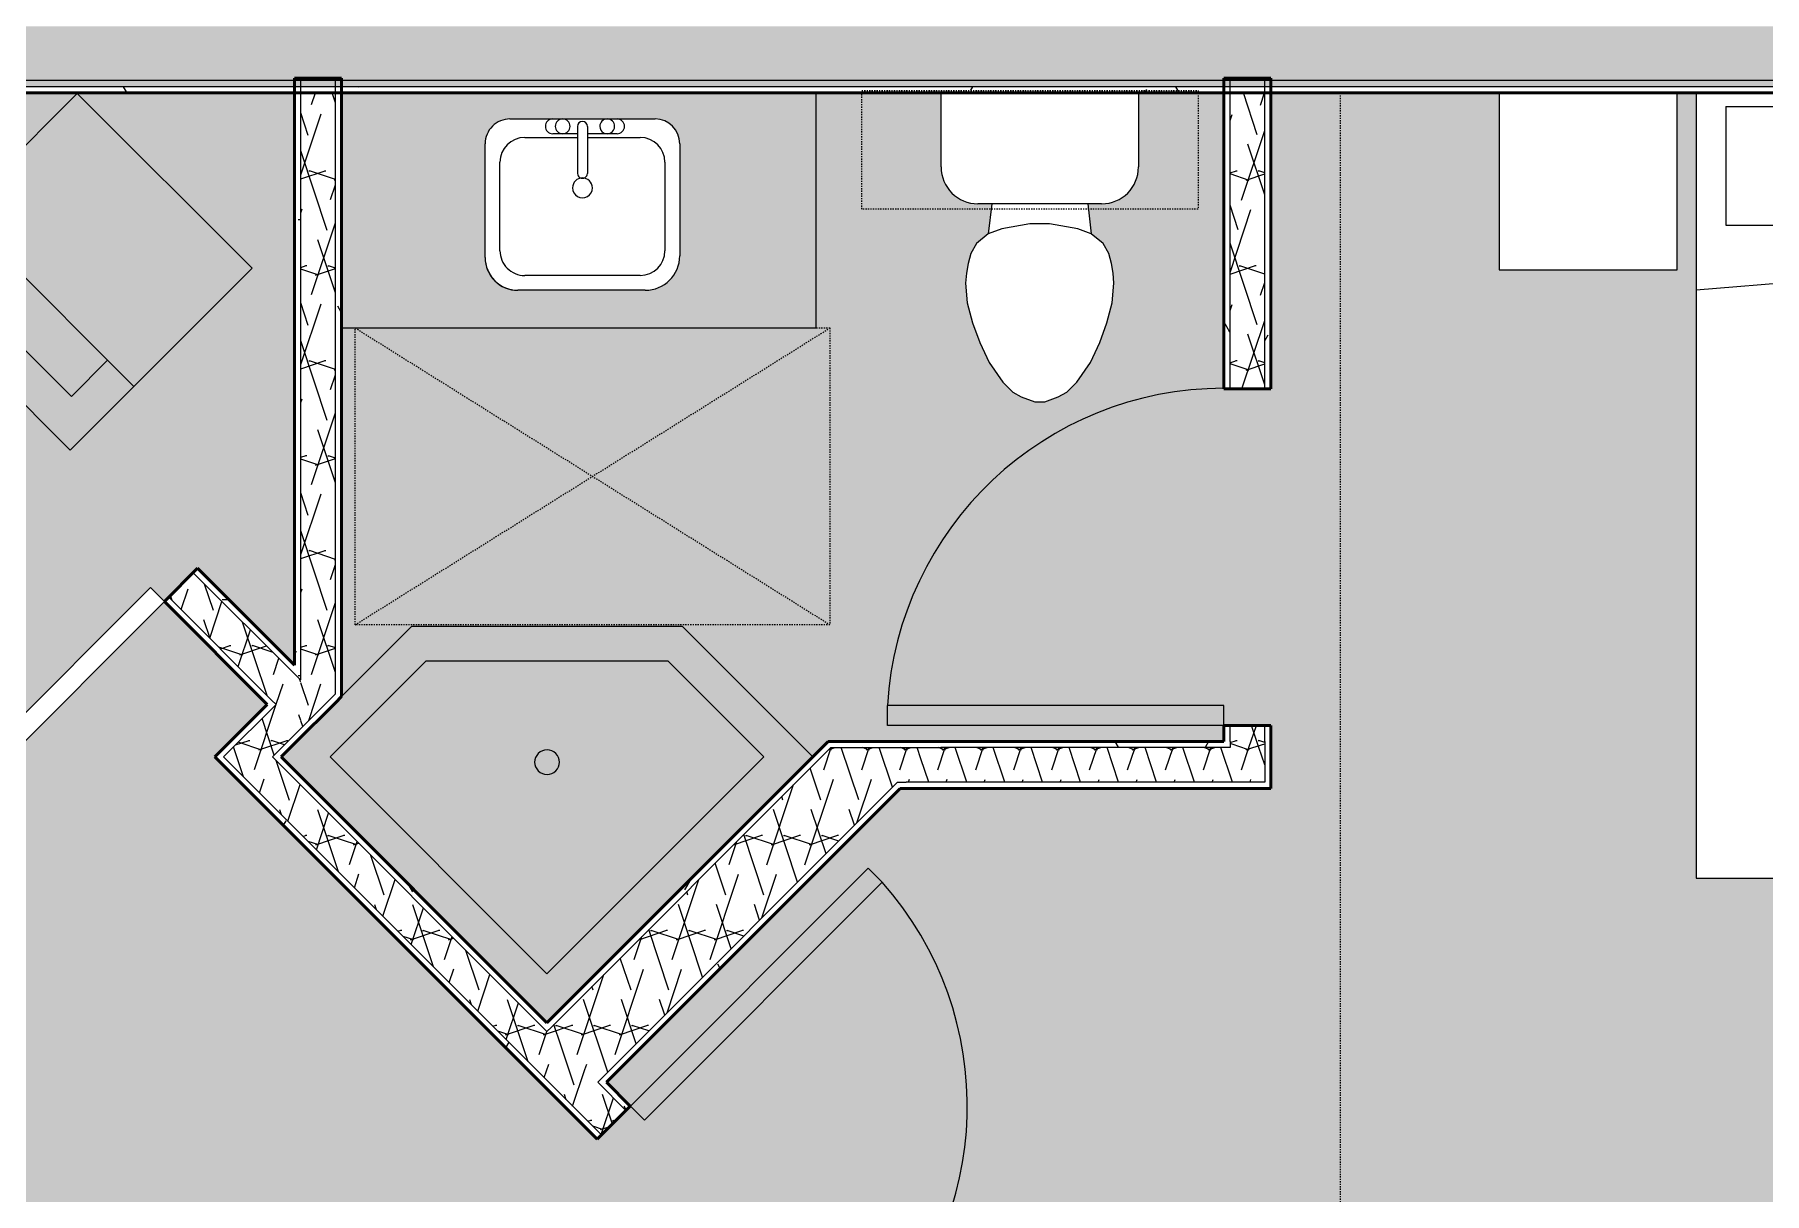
# Model space of a CAD drawing. Header units: inches. Extents: x -4266 to -1814, y 9706 to 12441.
# Drawn here: x -2415.1 to -2240.2, y 10300.3 to 10417.4 of the extents above; entities that cross this region are included whole.
import ezdxf

# ---------------------------------------------------------------- set-up
doc = ezdxf.new("R2010")
doc.units = ezdxf.units.IN
doc.header["$MEASUREMENT"] = 0
doc.linetypes.add('Dash', pattern=[0.25, 0.125, -0.125])
for name, color, linetype, lineweight in [('0-1', 7, 'Continuous', 5), ('0-2', 10, 'Continuous', 13), ('A-AREA-PATT-2', 141, 'Continuous', 9), ('A-DOOR-1', 7, 'Continuous', 9), ('A-DOOR-2', 50, 'Continuous', 20), ('A-GENM-HDLN-1', 7, 'Dash', 9), ('A-WALL', 113, 'Continuous', 13), ('A-WALL-3', 250, 'Continuous', 50), ('A-WALL-4', 10, 'Continuous', 13), ('A-WALL-PATT-1', 7, 'Continuous', 9), ('A-WALL-PATT-2', 53, 'Continuous', 9), ('A-WALL-PATT-6', 111, 'Continuous', 9), ('I-FURN-1', 7, 'Continuous', 9), ('I-FURN-HDLN-1', 7, 'Dash', 9), ('I-WALL-2', 2, 'Continuous', 5), ('I-WALL-3', 2, 'Continuous', 50), ('P-SANR-FIXT-2', 7, 'Continuous', 9), ('P-SANR-FIXT-3', 55, 'Continuous', 9), ('Q-CASE-1', 53, 'Continuous', 9), ('Q-CASE-2', 7, 'Continuous', 9), ('Q-CASE-HDLN-1', 7, 'Dash', 9)]:
    doc.layers.add(name, color=color, linetype=linetype, lineweight=lineweight)
pattern_1 = [(0, (0, 0), (30.72, 7.68), [1.267, -21.773, 1.267, -21.773, -122.88]), (0, (0, 0), (30.72, 7.68), [-46.08, 1.267, -44.813, 1.267, -21.773, -53.76]), (0, (0, 0), (30.72, 7.68), [-115.2, 1.267, -14.093, 1.267, -37.133]), (120, (11.52, 3.84), (-22.011075, 22.7643004), [1.267, -21.773, 1.267, -21.773, -122.88]), (120, (11.52, 3.84), (-22.011075, 22.7643004), [-46.08, 1.267, -44.813, 1.267, -21.773, -53.76]), (120, (11.52, 3.84), (-22.011075, 22.7643004), [-115.2, 1.267, -14.093, 1.267, -37.133]), (240, (15.36, 19.2), (-8.708925, -30.4443004), [1.267, -21.773, 1.267, -21.773, -122.88]), (240, (15.36, 19.2), (-8.708925, -30.4443004), [-46.08, 1.267, -44.813, 1.267, -21.773, -53.76]), (240, (15.36, 19.2), (-8.708925, -30.4443004), [-115.2, 1.267, -14.093, 1.267, -37.133])]
pattern_2 = [(161.57, (0.48, 0.48), (-3.83995378, -1.544e-05), [0, -27.322, 3.034, 0]), (18.43, (-0.48, 0.48), (-3.83995378, 1.544e-05), [0, -27.322, 3.034, 0]), (108.43, (0.48, 0.48), (1.919622, -9.60052459), [9.106, -21.25]), (71.57, (-0.48, 0.48), (1.919622, 9.60052459), [9.106, -21.25])]

# ---------------------------------------------------------------- blocks, each defined once
blk = doc.blocks.new('Stacked Washer and Dryer - 26_x25_ - Private-1372850-FLOOR PLAN - 1ST FLOOR')
at = {"layer": 'P-SANR-FIXT-3'}
blk.add_hatch(color=256, dxfattribs=at).paths.add_polyline_path([(26, -12.5), (26, 12.5), (0, 12.5), (0, -12.5), (7.98, -12.5)], flags=0)
at = {"layer": 'P-SANR-FIXT-2'}
for p, q in [((0, 12.5), (26, 12.5)), ((0, 12.5), (0, -12.5)), ((16.91, -12.5), (16.91, 12.5)), ((26, 12.5), (26, -12.5)), ((22.09, 8.75), (16.91, 8.75)), ((22.09, -8.75), (22.09, 8.75)), ((16.91, -8.75), (22.09, -8.75)), ((26, -12.5), (0, -12.5))]:
    blk.add_line(p, q, dxfattribs=at)
blk = doc.blocks.new('SWING - DOUBLE - FLUSH - 4-0 x 6-8 - DUMMY-2639957-FLOOR PLAN - 1ST FLOOR')
at = {"layer": 'A-DOOR-1'}
for centre, start, end in [((-24, 2.375), 360, 90), ((24, 2.375), 90, 180)]:
    blk.add_arc(centre, 24, start, end, dxfattribs=at)
at = {"layer": 'A-DOOR-2'}
for p, q in [((-24, 2.375), (-24, 26.375)), ((-24, 26.375), (-22, 26.375)), ((-22, 26.375), (-22, 2.375)), ((24, 26.375), (22, 26.375)), ((22, 26.375), (22, 2.375)), ((24, 2.375), (24, 26.375)), ((-22, 2.375), (-24, 2.375)), ((22, 2.375), (24, 2.375))]:
    blk.add_line(p, q, dxfattribs=at)
blk = doc.blocks.new('M_Sink Vanity-Square - 500 x 440mm-1372835-FLOOR PLAN - 1ST FLOOR')
at = {"layer": 'P-SANR-FIXT-2'}
for p, q in [((-5.72, 10.23), (7.14, 10.23)), ((-5.72, 10.23), (7.14, 10.23)), ((-5.22, 8.73), (6.46, 8.73)), ((-9.22, -4.59), (-9.22, 6.73)), ((-9.22, -4.59), (-9.22, 6.73)), ((-7.72, -2.72), (-7.72, 6.23)), ((8.96, 6.23), (8.96, -2.72)), ((10.46, 6.91), (10.46, -4.59)), ((10.46, 6.91), (10.46, -4.59)), ((0.12, -6.33), (0.12, -1.59)), ((1.12, -6.33), (1.12, -1.59)), ((0.12, -5.22), (-5.22, -5.22)), ((6.46, -5.22), (1.12, -5.22)), ((-2.88, -5.59), (0.12, -5.59)), ((1.12, -5.59), (3.62, -5.59)), ((7.96, -7.09), (-6.72, -7.09)), ((7.96, -7.09), (-6.72, -7.09)), ((3.62, -7.09), (-2.88, -7.09))]:
    blk.add_line(p, q, dxfattribs=at)
for centre, radius, start, end in [((-5.72, 6.73), 3.5, 90, 180), ((-5.72, 6.73), 3.5, 90, 180), ((7.14, 6.91), 3.32, 0, 90), ((7.14, 6.91), 3.32, 360, 90), ((-5.22, 6.23), 2.5, 90, 180), ((6.46, 6.23), 2.5, 360, 90), ((0.62, -0.13), 1, 360, 180), ((0.62, -0.13), 1, 180, 0), ((0.62, -1.59), 0.5, 360, 180), ((-5.22, -2.72), 2.5, 180, 270), ((6.46, -2.72), 2.5, 270, 360), ((-6.72, -4.59), 2.5, 180, 270), ((-6.72, -4.59), 2.5, 180, 270), ((7.96, -4.59), 2.5, 270, 0), ((7.96, -4.59), 2.5, 270, 0), ((-2.88, -6.34), 0.75, 90, 270), ((-1.88, -6.34), 0.75, 360, 180), ((-1.88, -6.34), 0.75, 180, 0), ((0.62, -6.33), 0.5, 180, 0), ((2.62, -6.34), 0.75, 0, 180), ((2.62, -6.34), 0.75, 180, 0), ((3.62, -6.34), 0.75, 270, 90)]:
    blk.add_arc(centre, radius, start, end, dxfattribs=at)
blk = doc.blocks.new('Bath Vanity - Bath Vanity 48_-V120-FLOOR PLAN - 1ST FLOOR')
at = {"layer": 'Q-CASE-1'}
h = blk.add_hatch(color=256, dxfattribs=at)
h.paths.add_polyline_path([(-23.26, 24), (-23.26, 0.25), (24.74, 0.25), (24.74, 24), (-9.45, 24)], flags=0)
h.paths.add_polyline_path([(6.9, 20.2), (7.76, 20.08), (8.56, 19.75), (9.25, 19.23), (9.78, 18.54), (10.11, 17.74), (10.22, 16.88), (10.22, 5.37), (10.14, 4.73), (9.89, 4.12), (9.49, 3.61), (8.97, 3.21), (8.37, 2.96), (7.43, 2.87), (-6.96, 2.87), (-7.61, 2.96), (-8.21, 3.21), (-8.73, 3.61), (-9.13, 4.12), (-9.38, 4.73), (-9.46, 5.37), (-9.45, 16.76), (-9.34, 17.6), (-8.99, 18.45), (-8.44, 19.17), (-7.71, 19.73), (-6.87, 20.08), (-5.96, 20.2)], flags=0)
at = {"layer": 'Q-CASE-2'}
for p, q in [((24.74, 24), (-23.26, 24)), ((-23.26, 24), (-23.26, 0.25))]:
    blk.add_line(p, q, dxfattribs=at)
blk = doc.blocks.new('Shower Base-Corner - 38_ x 38_-1684365-FLOOR PLAN - 1ST FLOOR')
at = {"layer": 'P-SANR-FIXT-2'}
for p, q in [((3.49, -3.49), (3.49, -34.51)), ((34.51, -3.49), (3.49, -3.49)), ((34.51, -17.18), (34.51, -3.49)), ((38, -18.63), (38, -8.63)), ((17.18, -34.51), (34.51, -17.18)), ((18.62, -38), (38, -18.63)), ((3.49, -34.51), (17.18, -34.51)), ((0, -38), (18.62, -38))]:
    blk.add_line(p, q, dxfattribs=at)
for start, end in [(360, 180), (180, 0)]:
    blk.add_arc((18.62, -18.63), 1.25, start, end, dxfattribs=at)
blk = doc.blocks.new('Toilet-Domestic-3D - Toilet-Domestic-3D-V121-FLOOR PLAN - 1ST FLOOR')
at = {"layer": 'P-SANR-FIXT-2'}
for p, q in [((-9.98, 11.75), (-9.98, 19.23)), ((9.98, 19.23), (9.98, 11.75)), ((6.25, 8.02), (-6.25, 8.02)), ((-4.86, 8.02), (-5.21, 5)), ((4.86, 8.02), (5.21, 5)), ((-3.84, 5.5), (-5.21, 5)), ((-1, 6), (-3.84, 5.5)), ((1, 6), (-1, 6)), ((3.84, 5.5), (1, 6)), ((5.21, 5), (3.84, 5.5)), ((-6.4, 4), (-6.97, 3)), ((-5.21, 5), (-6.4, 4)), ((6.4, 4), (5.21, 5)), ((6.97, 3), (6.4, 4)), ((-7.24, 2), (-7.41, 1)), ((-6.97, 3), (-7.24, 2)), ((7.24, 2), (6.97, 3)), ((7.41, 1), (7.24, 2)), ((-7.41, 1), (-7.5, 0)), ((7.5, 0), (7.41, 1)), ((-7.5, 0), (-7.33, -1.99)), ((7.33, -1.99), (7.5, 0)), ((-7.33, -1.99), (-6.79, -4)), ((6.79, -4), (7.33, -1.99)), ((-6.79, -4), (-6.06, -6)), ((6.06, -6), (6.79, -4)), ((-6.06, -6), (-5.13, -8)), ((5.13, -8), (6.06, -6)), ((-5.13, -8), (-3.74, -10)), ((3.74, -10), (5.13, -8)), ((-3.74, -10), (-2.74, -11)), ((2.74, -11), (3.74, -10)), ((-2.74, -11), (-1.87, -11.5)), ((-1.87, -11.5), (-0.5, -12)), ((-0.5, -12), (0.5, -12)), ((0.5, -12), (1.87, -11.5)), ((1.87, -11.5), (2.74, -11))]:
    blk.add_line(p, q, dxfattribs=at)
for centre, start, end in [((-6.25, 11.75), 180, 270), ((6.25, 11.75), 270, 360)]:
    blk.add_arc(centre, 3.73, start, end, dxfattribs=at)
blk = doc.blocks.new('OD_CW_Upper Cabinet - OD_CW_Upper Cabinet-1867077-FLOOR PLAN - 1ST FLOOR')
at = {"layer": 'Q-CASE-HDLN-1'}
for p, q in [((0.74, -24), (0.74, -12)), ((0.74, -12), (34.74, -12)), ((34.74, -12), (34.74, -24)), ((34.74, -24), (0.74, -24))]:
    blk.add_line(p, q, dxfattribs=at)
blk = doc.blocks.new('SWING - SINGLE - FLUSH - 2-10 x 6-8 - PRIVACY-2632540-FLOOR PLAN - 1ST FLOOR')
at = {"layer": 'A-DOOR-1'}
blk.add_arc((17, -2.38), 34.07, 180, 266.6343, dxfattribs=at)
at = {"layer": 'A-DOOR-2'}
for p, q in [((15, -2.38), (15, -36.38)), ((17, -2.38), (15, -2.38)), ((17, -2.38), (17, -36.38)), ((17, -36.38), (15, -36.38))]:
    blk.add_line(p, q, dxfattribs=at)
blk = doc.blocks.new('ADA Clearances - 30_x48_-V122-FLOOR PLAN - 1ST FLOOR')
at = {"layer": 'A-GENM-HDLN-1'}
for p, q in [((15, 24), (-15, -24)), ((-15, 24), (15, -24)), ((-15, -24), (-15, 24)), ((-15, 24), (15, 24)), ((15, -22.63), (15, -24)), ((15, -24), (-15, -24))]:
    blk.add_line(p, q, dxfattribs=at)
blk = doc.blocks.new('Bed-Standard - King 78_ x 80_-V123-FLOOR PLAN - 1ST FLOOR')
at = {"layer": 'I-FURN-1'}
for p, q in [((-28.31, 37.57), (-28.31, -41.8)), ((49.69, -41.8), (49.69, 37.57)), ((-25.31, 36.2), (-25.31, 24.2)), ((-25.31, 36.2), (46.69, 36.2)), ((46.69, 36.2), (46.69, 24.2)), ((49.69, 24.2), (-28.31, 17.63)), ((-25.31, 24.2), (46.69, 24.2)), ((-28.31, -41.8), (49.69, -41.8))]:
    blk.add_line(p, q, dxfattribs=at)
at = {"layer": 'I-FURN-HDLN-1'}
for p, q in [((-64.31, 37.57), (-64.31, -77.07)), ((73.69, -76.32), (73.69, 37.57)), ((-39.73, -77.8), (-4.73, -77.8)), ((0.77, -77.8), (35.77, -77.8))]:
    blk.add_line(p, q, dxfattribs=at)
blk = doc.blocks.new('Table-Night Stand - 18_ x 18_ x 24_-V124-FLOOR PLAN - 1ST FLOOR')
at = {"layer": 'I-FURN-1'}
for p, q in [((0.15, 17.87), (0.15, 0)), ((18.15, 0), (18.15, 17.87)), ((0.15, 0), (18.15, 0))]:
    blk.add_line(p, q, dxfattribs=at)
blk = doc.blocks.new('CTR - 1st Phase - Unit Layouts_rvt-1-FLOOR PLAN - 1ST FLOOR')
at = {"layer": 'A-WALL-PATT-1'}
h = blk.add_hatch(dxfattribs=at)
h.set_pattern_fill('FP_1', color=256, style=0, pattern_type=2)
h.set_pattern_definition(pattern_1)
h.paths.add_polyline_path([(-2388.22, 10352.21), (-2388.19, 10352.24), (-2388.19, 10411.54), (-2388.81, 10411.54), (-2388.81, 10352.81), (-2388.25, 10352.24)], flags=0)
h = blk.add_hatch(dxfattribs=at)
h.set_pattern_fill('FP_1', color=256, style=0, pattern_type=2)
h.set_pattern_definition(pattern_1)
h.paths.add_polyline_path([(-2384.69, 10349.91), (-2384.06, 10350.53), (-2384.06, 10411.54), (-2384.69, 10411.54), (-2384.69, 10350.53)], flags=0)
h = blk.add_hatch(dxfattribs=at)
h.set_pattern_fill('FP_1', color=256, style=0, pattern_type=2)
h.set_pattern_definition(pattern_1)
h.paths.add_polyline_path([(-2294.86, 10345.99), (-2294.23, 10345.99), (-2294.23, 10347.62), (-2294.86, 10347.62)], flags=0)
h.paths.add_polyline_path([(-2294.23, 10381.62), (-2294.23, 10411.54), (-2294.86, 10411.54), (-2294.86, 10381.62)], flags=0)
h = blk.add_hatch(dxfattribs=at)
h.set_pattern_fill('FP_1', color=256, style=0, pattern_type=2)
h.set_pattern_definition(pattern_1)
h.paths.add_polyline_path([(-2290.73, 10341.87), (-2290.11, 10341.87), (-2290.11, 10347.62), (-2290.73, 10347.62), (-2290.73, 10345.37)], flags=0)
h.paths.add_polyline_path([(-2290.11, 10381.62), (-2290.11, 10411.54), (-2290.73, 10411.54), (-2290.73, 10381.62)], flags=0)
h = blk.add_hatch(dxfattribs=at)
h.set_pattern_fill('FP_1', color=256, style=0, pattern_type=2)
h.set_pattern_definition(pattern_1)
h.paths.add_polyline_path([(-2388.81, 10352.81), (-2388.81, 10353.69), (-2398.62, 10363.49), (-2399.06, 10363.05), (-2391.14, 10355.13)], flags=0)
h.paths.add_polyline_path([(-2433, 10396.99), (-2432.56, 10397.43), (-2442.55, 10407.42), (-2442.99, 10406.98), (-2435.47, 10399.47)], flags=0)
h = blk.add_hatch(dxfattribs=at)
h.set_pattern_fill('FP_1', color=256, style=0, pattern_type=2)
h.set_pattern_definition(pattern_1)
h.paths.add_polyline_path([(-2362.85, 10317.12), (-2333.98, 10345.99), (-2334.86, 10345.99), (-2363.3, 10317.56)], flags=0)
h = blk.add_hatch(dxfattribs=at)
h.set_pattern_fill('FP_1', color=256, style=0, pattern_type=2)
h.set_pattern_definition(pattern_1)
h.paths.add_polyline_path([(-2294.23, 10345.37), (-2294.23, 10345.99), (-2333.98, 10345.99), (-2334.61, 10345.37), (-2316.1, 10345.37)], flags=0)
h = blk.add_hatch(dxfattribs=at)
h.set_pattern_fill('FP_1', color=256, style=0, pattern_type=2)
h.set_pattern_definition(pattern_1)
h.paths.add_polyline_path([(-2305.94, 10254.37), (-2333.74, 10282.18), (-2334.18, 10281.73), (-2306.83, 10254.37), (-2306.2, 10254.37)], flags=0)
h.paths.add_polyline_path([(-2358.23, 10305.78), (-2357.78, 10306.22), (-2396, 10344.43), (-2396.44, 10343.99), (-2361.89, 10309.44)], flags=0)
h = blk.add_hatch(dxfattribs=at)
h.set_pattern_fill('FP_1', color=256, style=0, pattern_type=2)
h.set_pattern_definition(pattern_1)
h.paths.add_polyline_path([(-2305.12, 10258.5), (-2304.23, 10258.5), (-2321.22, 10275.48), (-2321.66, 10275.04), (-2306.2, 10259.58)], flags=0)
h.paths.add_polyline_path([(-2324.13, 10277.52), (-2323.69, 10277.96), (-2330.83, 10285.09), (-2331.27, 10284.65), (-2324.58, 10277.96)], flags=0)
h.paths.add_polyline_path([(-2355.31, 10308.69), (-2354.87, 10309.13), (-2357.73, 10311.99), (-2358.17, 10311.55), (-2356.06, 10309.44)], flags=0)
h.paths.add_polyline_path([(-2363.3, 10316.68), (-2362.85, 10317.12), (-2390.17, 10344.43), (-2390.61, 10343.99), (-2363.74, 10317.12)], flags=0)
h = blk.add_hatch(dxfattribs=at)
h.set_pattern_fill('FP_1', color=256, style=0, pattern_type=2)
h.set_pattern_definition(pattern_1)
h.paths.add_polyline_path([(-2357.29, 10311.55), (-2326.97, 10341.87), (-2327.85, 10341.87), (-2357.73, 10311.99)], flags=0)
at = {"layer": 'A-WALL-PATT-2'}
h = blk.add_hatch(dxfattribs=at)
h.set_pattern_fill('FP_2', color=256, style=0, pattern_type=2)
h.set_pattern_definition(pattern_2)
h.paths.add_polyline_path([(-2388.19, 10347.29), (-2384.69, 10350.79), (-2384.69, 10411.54), (-2388.19, 10411.54), (-2388.19, 10349.66)], flags=0)
h = blk.add_hatch(dxfattribs=at)
h.set_pattern_fill('FP_2', color=256, style=0, pattern_type=2)
h.set_pattern_definition(pattern_2)
h.paths.add_polyline_path([(-2290.73, 10345.37), (-2290.73, 10347.62), (-2294.23, 10347.62), (-2294.23, 10345.37)], flags=0)
h.paths.add_polyline_path([(-2294.23, 10381.62), (-2290.73, 10381.62), (-2290.73, 10411.54), (-2294.23, 10411.54), (-2294.23, 10389.88)], flags=0)
h = blk.add_hatch(dxfattribs=at)
h.set_pattern_fill('FP_2', color=256, style=0, pattern_type=2)
h.set_pattern_definition(pattern_2)
h.paths.add_polyline_path([(-2390.69, 10349.74), (-2388.22, 10352.21), (-2399.06, 10363.05), (-2401.53, 10360.58), (-2391.05, 10350.09)], flags=0)
h.paths.add_polyline_path([(-2435.47, 10394.52), (-2433, 10396.99), (-2442.99, 10406.98), (-2445.46, 10404.51), (-2437.48, 10396.52)], flags=0)
h = blk.add_hatch(dxfattribs=at)
h.set_pattern_fill('FP_2', color=256, style=0, pattern_type=2)
h.set_pattern_definition(pattern_2)
h.paths.add_polyline_path([(-2393.52, 10341.96), (-2388.19, 10347.29), (-2388.22, 10352.21), (-2396, 10344.43)], flags=0)
h = blk.add_hatch(dxfattribs=at)
h.set_pattern_fill('FP_2', color=256, style=0, pattern_type=2)
h.set_pattern_definition(pattern_2)
h.paths.add_polyline_path([(-2304.49, 10257.87), (-2331.27, 10284.65), (-2333.74, 10282.18), (-2309.44, 10257.87), (-2305.12, 10257.87)], flags=0)
h.paths.add_polyline_path([(-2357.78, 10306.22), (-2355.31, 10308.69), (-2391.05, 10344.43), (-2393.52, 10341.96), (-2358.23, 10306.66)], flags=0)
h = blk.add_hatch(dxfattribs=at)
h.set_pattern_fill('FP_2', color=256, style=0, pattern_type=2)
h.set_pattern_definition(pattern_2)
h.paths.add_polyline_path([(-2358.17, 10311.55), (-2324.35, 10345.37), (-2334.61, 10345.37), (-2363.3, 10316.68), (-2358.23, 10311.61)], flags=0)
h = blk.add_hatch(dxfattribs=at)
h.set_pattern_fill('FP_2', color=256, style=0, pattern_type=2)
h.set_pattern_definition(pattern_2)
h.paths.add_polyline_path([(-2290.73, 10341.87), (-2290.73, 10345.37), (-2324.35, 10345.37), (-2327.85, 10341.87), (-2316.1, 10341.87)], flags=0)
at = {"layer": 'A-WALL-3'}
for p, q in [((-2388.81, 10413.04), (-2388.81, 10353.69)), ((-2384.06, 10413.04), (-2388.81, 10413.04)), ((-2384.06, 10350.53), (-2384.06, 10413.04)), ((-2294.86, 10413.04), (-2294.86, 10381.62)), ((-2290.11, 10413.04), (-2294.86, 10413.04)), ((-2290.11, 10381.62), (-2290.11, 10413.04)), ((-2294.86, 10381.62), (-2290.11, 10381.62)), ((-2398.62, 10363.49), (-2401.98, 10360.13)), ((-2388.81, 10353.69), (-2398.62, 10363.49)), ((-2401.98, 10360.13), (-2391.58, 10349.74)), ((-2391.58, 10349.74), (-2396.88, 10344.43)), ((-2388.81, 10345.78), (-2384.69, 10349.91)), ((-2384.69, 10349.91), (-2384.06, 10350.53)), ((-2294.86, 10347.62), (-2294.86, 10345.99)), ((-2290.11, 10347.62), (-2294.86, 10347.62)), ((-2290.11, 10345.99), (-2290.11, 10347.62)), ((-2390.17, 10344.43), (-2388.81, 10345.78)), ((-2334.86, 10345.99), (-2363.3, 10317.56)), ((-2333.98, 10345.99), (-2334.86, 10345.99)), ((-2322.84, 10345.99), (-2333.98, 10345.99)), ((-2294.86, 10345.99), (-2322.84, 10345.99)), ((-2290.11, 10341.87), (-2290.11, 10345.99)), ((-2396.88, 10344.43), (-2396.44, 10343.99)), ((-2396.44, 10343.99), (-2393.52, 10341.07)), ((-2363.3, 10317.56), (-2390.17, 10344.43)), ((-2393.52, 10341.07), (-2358.23, 10305.78)), ((-2357.29, 10311.55), (-2327.59, 10341.24)), ((-2327.59, 10341.24), (-2290.11, 10341.24)), ((-2290.11, 10341.24), (-2290.11, 10341.87)), ((-2354.87, 10309.13), (-2357.29, 10311.55)), ((-2358.23, 10305.78), (-2354.87, 10309.13))]:
    blk.add_line(p, q, dxfattribs=at)
at = {"layer": 'A-WALL-4'}
for p, q in [((-2388.19, 10368.02), (-2388.19, 10413.04)), ((-2384.69, 10371.52), (-2384.69, 10413.04)), ((-2294.23, 10381.62), (-2294.23, 10413.04)), ((-2290.73, 10381.62), (-2290.73, 10413.04)), ((-2384.69, 10355.74), (-2384.69, 10371.52)), ((-2388.19, 10352.24), (-2388.19, 10368.02)), ((-2388.81, 10352.81), (-2399.06, 10363.05)), ((-2391.14, 10350.18), (-2401.53, 10360.58)), ((-2384.69, 10350.79), (-2384.69, 10355.74)), ((-2388.81, 10352.81), (-2388.22, 10352.21)), ((-2388.19, 10352.24), (-2388.22, 10352.21)), ((-2390.69, 10349.74), (-2396, 10344.43)), ((-2391.14, 10350.18), (-2390.69, 10349.74)), ((-2384.69, 10350.79), (-2388.19, 10347.29)), ((-2294.23, 10345.99), (-2294.23, 10347.62)), ((-2290.73, 10345.99), (-2290.73, 10347.62)), ((-2388.81, 10346.67), (-2391.05, 10344.43)), ((-2388.19, 10347.29), (-2388.81, 10346.67)), ((-2294.23, 10345.99), (-2294.23, 10345.37)), ((-2290.73, 10345.99), (-2290.73, 10345.37)), ((-2393.52, 10341.96), (-2396, 10344.43)), ((-2390.61, 10343.99), (-2391.05, 10344.43)), ((-2363.3, 10316.68), (-2390.61, 10343.99)), ((-2334.61, 10345.37), (-2362.85, 10317.12)), ((-2334.61, 10345.37), (-2324.35, 10345.37)), ((-2324.35, 10345.37), (-2323.47, 10345.37)), ((-2294.23, 10345.37), (-2323.47, 10345.37)), ((-2290.73, 10345.37), (-2290.73, 10341.87)), ((-2393.08, 10341.52), (-2393.52, 10341.96)), ((-2357.78, 10306.22), (-2393.08, 10341.52)), ((-2327.85, 10341.87), (-2357.73, 10311.99)), ((-2327.85, 10341.87), (-2326.97, 10341.87)), ((-2290.73, 10341.87), (-2326.97, 10341.87)), ((-2362.85, 10317.12), (-2363.3, 10316.68)), ((-2357.73, 10311.99), (-2358.17, 10311.55)), ((-2355.31, 10308.69), (-2358.17, 10311.55))]:
    blk.add_line(p, q, dxfattribs=at)
at = {"layer": '0-2'}
for name, p, rotation in [('Stacked Washer and Dryer - 26_x25_ - Private-1372850-FLOOR PLAN - 1ST FLOOR', (-2401.95, 10402.66), 224.9999999999959), ('Bath Vanity - Bath Vanity 48_-V120-FLOOR PLAN - 1ST FLOOR', (-2359.33, 10411.79), 180), ('OD_CW_Upper Cabinet - OD_CW_Upper Cabinet-1867077-FLOOR PLAN - 1ST FLOOR', (-2296.73, 10387.79), 180), ('M_Sink Vanity-Square - 500 x 440mm-1372835-FLOOR PLAN - 1ST FLOOR', (-2359.09, 10401.82), 180), ('SWING - DOUBLE - FLUSH - 4-0 x 6-8 - DUMMY-2639957-FLOOR PLAN - 1ST FLOOR', (-2417.27, 10378.78), 134.999999999985), ('ADA Clearances - 30_x48_-V122-FLOOR PLAN - 1ST FLOOR', (-2358.69, 10372.79), 89.99999999998047), ('SWING - SINGLE - FLUSH - 2-10 x 6-8 - PRIVACY-2632540-FLOOR PLAN - 1ST FLOOR', (-2292.48, 10364.62), 269.9999999999841), ('Shower Base-Corner - 38_ x 38_-1684365-FLOOR PLAN - 1ST FLOOR', (-2363.3, 10317.56), 135.0000000000023), ('SWING - SINGLE - FLUSH - 2-10 x 6-8 - PRIVACY-2632540-FLOOR PLAN - 1ST FLOOR', (-2344.53, 10295.43), 134.9999999999859)]:
    blk.add_blockref(name, p, dxfattribs=dict(at, rotation=rotation))
for name, p in [('Toilet-Domestic-3D - Toilet-Domestic-3D-V121-FLOOR PLAN - 1ST FLOOR', (-2313.47, 10392.31)), ('Bed-Standard - King 78_ x 80_-V123-FLOOR PLAN - 1ST FLOOR', (-2218.79, 10373.97)), ('Table-Night Stand - 18_ x 18_ x 24_-V124-FLOOR PLAN - 1ST FLOOR', (-2267.18, 10393.67))]:
    blk.add_blockref(name, p, dxfattribs=at)

msp = doc.modelspace()

# ---------------------------------------------------------------- hatches: boundary and pattern name
at = {"layer": 'A-AREA-PATT-2'}
h = msp.add_hatch(color=256, dxfattribs=at)
h.paths.add_polyline_path([(-2401.97562, 10360.13433), (-2418.94618, 10343.16377), (-2420.3604, 10344.57799), (-2403.38983, 10361.54855), (-2402.41756, 10360.57628)], flags=0)
h.paths.add_polyline_path([(-2435.91675, 10394.07546), (-2434.50253, 10392.66125), (-2451.47309, 10375.69068), (-2452.88731, 10377.1049), (-2436.98835, 10393.00386)], flags=0)
h.paths.add_polyline_path([(-2484.64832, 10365.31965), (-2483.41088, 10366.55709), (-2457.95504, 10341.10124), (-2459.19248, 10339.86381), (-2483.23411, 10363.90544)], flags=0)
h.paths.add_polyline_path([(-2118.14952, 10017.7144), (-2105.44874, 10017.7144), (-2105.44874, 10087.82768), (-2106.07374, 10087.82768), (-2106.07374, 10205.77611), (-2105.44874, 10205.77611), (-2105.44874, 10253.74947), (-2173.01312, 10253.74947), (-2173.01312, 10229.74947), (-2203.01312, 10229.74947), (-2203.01312, 10238.15013), (-2203.45406, 10238.16395), (-2203.45406, 10239.14317), (-2203.01312, 10239.14317), (-2203.01312, 10239.26128), (-2203.45406, 10239.26128), (-2203.45406, 10253.74947), (-2276.26312, 10253.74947), (-2276.26312, 10251.74947), (-2240.51312, 10251.74947), (-2240.51312, 10221.74947), (-2276.26312, 10221.74947), (-2276.26312, 10229.74947), (-2281.01312, 10229.74947), (-2281.01312, 10228.56197), (-2334.18473, 10281.73357), (-2330.82597, 10285.09233), (-2324.13358, 10278.39994), (-2305.63406, 10296.89947), (-2298.27374, 10296.89947), (-2298.27374, 10297.64947), (-2295.77374, 10297.64947), (-2295.77374, 10296.89947), (-2258.52374, 10296.89947), (-2258.52374, 10295.52447), (-2223.52374, 10295.52447), (-2223.52374, 10296.89947), (-2223.27374, 10296.89947), (-2223.27374, 10297.64947), (-2218.27374, 10297.64947), (-2218.27374, 10296.89947), (-2218.02374, 10296.89947), (-2218.02374, 10295.52447), (-2183.02374, 10295.52447), (-2183.02374, 10296.89947), (-2145.77374, 10296.93339), (-2145.77374, 10297.64947), (-2143.27374, 10297.64947), (-2143.27374, 10296.89947), (-2105.44874, 10296.89947), (-2105.44874, 10318.22768), (-2106.07374, 10318.22768), (-2106.07374, 10397.77611), (-2105.44874, 10397.77611), (-2105.44874, 10415.7894), (-2105.82374, 10415.7894), (-2105.82374, 10411.5394), (-2147.10286, 10411.5394), (-2147.10286, 10393.67113), (-2165.10286, 10393.67113), (-2165.10286, 10411.5394), (-2169.10286, 10411.5394), (-2169.10286, 10332.17113), (-2247.10286, 10332.17113), (-2247.10286, 10411.5394), (-2249.0347, 10411.5394), (-2249.0347, 10393.67113), (-2267.0347, 10393.67113), (-2267.0347, 10411.5394), (-2290.10699, 10411.5394), (-2290.10699, 10381.61775), (-2294.85699, 10381.61775), (-2294.85699, 10411.5394), (-2303.49447, 10411.5394), (-2303.49447, 10404.06317), (-2303.62143, 10403.09876), (-2303.99369, 10402.20006), (-2304.58585, 10401.42834), (-2305.35758, 10400.83617), (-2306.25627, 10400.46392), (-2307.297, 10400.33695), (-2308.60903, 10400.33695), (-2308.26131, 10397.31317), (-2307.06956, 10396.31317), (-2306.50279, 10395.31317), (-2306.23484, 10394.31317), (-2306.05784, 10393.30937), (-2305.97069, 10392.31317), (-2306.145, 10390.32079), (-2306.68294, 10388.31317), (-2307.41088, 10386.31317), (-2308.34349, 10384.31317), (-2309.73092, 10382.31317), (-2310.73092, 10381.31317), (-2311.59695, 10380.81317), (-2312.97069, 10380.31317), (-2313.97069, 10380.31317), (-2315.34443, 10380.81317), (-2316.21045, 10381.31317), (-2317.21045, 10382.31317), (-2318.59788, 10384.31317), (-2319.5305, 10386.31317), (-2320.25844, 10388.31317), (-2320.79638, 10390.32079), (-2320.97069, 10392.31317), (-2320.79638, 10393.80365), (-2320.70653, 10394.31317), (-2320.43859, 10395.31317), (-2319.87182, 10396.31317), (-2318.68007, 10397.31317), (-2318.33235, 10400.33695), (-2319.72069, 10400.33695), (-2320.68511, 10400.46392), (-2321.5838, 10400.83617), (-2322.35552, 10401.42834), (-2322.94769, 10402.20006), (-2323.31994, 10403.09876), (-2323.44691, 10404.06317), (-2323.44691, 10411.5394), (-2336.06324, 10411.5394), (-2336.06324, 10387.7894), (-2384.06324, 10387.7894), (-2384.06324, 10350.53446), (-2390.16567, 10344.43203), (-2363.29561, 10317.56197), (-2334.86484, 10345.99275), (-2294.85699, 10345.99275), (-2294.85699, 10347.61775), (-2290.10699, 10347.61775), (-2290.10699, 10341.24275), (-2327.59402, 10341.24275), (-2357.2852, 10311.55157), (-2354.8676, 10309.13396), (-2358.22636, 10305.77521), (-2396.88318, 10344.43203), (-2391.57825, 10349.73697), (-2401.97562, 10360.13433), (-2398.61686, 10363.49309), (-2388.81324, 10353.68947), (-2388.81324, 10411.5394), (-2438.45938, 10411.50859), (-2442.54587, 10407.4221), (-2432.55799, 10397.43422), (-2435.91675, 10394.07546), (-2445.90463, 10404.06334), (-2459.19248, 10390.77549), (-2460.5625, 10392.14551), (-2461.00444, 10391.70357), (-2462.37446, 10393.07359), (-2486.94642, 10368.50163), (-2485.5764, 10367.13161), (-2486.01834, 10366.68967), (-2484.64832, 10365.31965), (-2488.98708, 10360.98089), (-2448.08148, 10320.0753), (-2451.44024, 10316.71654), (-2481.90672, 10347.18302), (-2483.76288, 10345.32687), (-2487.12163, 10348.68562), (-2485.26548, 10350.54178), (-2492.34583, 10357.62214), (-2492.69166, 10357.27631), (-2508.82975, 10373.4144), (-2515.94874, 10373.4144), (-2515.94874, 10319.85852), (-2509.74905, 10326.05821), (-2506.39029, 10322.69945), (-2515.94874, 10313.14101), (-2515.94874, 10305.11723), (-2508.46753, 10305.10999), (-2507.5581, 10304.99026), (-2506.6594, 10304.61801), (-2505.88768, 10304.02584), (-2505.29551, 10303.25412), (-2504.92326, 10302.35542), (-2504.79629, 10301.39101), (-2504.79629, 10300.00267), (-2501.77252, 10300.35039), (-2500.77252, 10301.54214), (-2499.77252, 10302.1089), (-2498.77252, 10302.37685), (-2497.76871, 10302.55385), (-2496.54334, 10302.62096), (-2494.78013, 10302.46669), (-2492.77252, 10301.92876), (-2490.77252, 10301.20082), (-2488.77252, 10300.2682), (-2486.77252, 10298.88077), (-2485.77252, 10297.88077), (-2485.27252, 10297.01474), (-2484.77252, 10295.64101), (-2484.77252, 10294.64101), (-2485.27252, 10293.26727), (-2485.77252, 10292.40124), (-2486.77252, 10291.40124), (-2488.77252, 10290.01381), (-2490.77252, 10289.0812), (-2492.77252, 10288.35326), (-2494.78013, 10287.81532), (-2496.77252, 10287.64101), (-2498.26299, 10287.81532), (-2498.77252, 10287.90516), (-2499.77252, 10288.17311), (-2500.77252, 10288.73987), (-2501.82508, 10289.93767), (-2504.79629, 10290.27934), (-2504.79629, 10288.89101), (-2504.92326, 10287.92659), (-2505.29551, 10287.0279), (-2505.88768, 10286.25617), (-2506.6594, 10285.664), (-2507.5581, 10285.29175), (-2508.52252, 10285.16478), (-2515.94874, 10285.16478), (-2515.94874, 10277.14101), (-2491.94874, 10277.14101), (-2491.94874, 10205.14101), (-2455.94874, 10205.14101), (-2455.94874, 10210.51601), (-2455.07374, 10210.51601), (-2455.07374, 10174.51601), (-2452.07374, 10174.51601), (-2452.07374, 10210.51601), (-2451.19874, 10210.51601), (-2451.17406, 10178.89101), (-2442.74874, 10178.89101), (-2442.74874, 10170.39101), (-2515.94874, 10170.39101), (-2515.94874, 10017.7144), (-2447.29796, 10017.7144), (-2447.29796, 10018.3394), (-2406.14952, 10018.3394), (-2406.14952, 10017.7144), (-2364.27374, 10017.7144), (-2364.27374, 10133.14101), (-2359.52374, 10133.14101), (-2359.52374, 10017.7144), (-2350.28624, 10017.7144), (-2350.28624, 10018.3394), (-2348.03624, 10018.3394), (-2348.03624, 10017.7144), (-2313.41124, 10017.7144), (-2313.41124, 10018.3394), (-2271.74952, 10018.3394), (-2271.74952, 10017.7144), (-2159.29796, 10017.7144), (-2159.29796, 10018.3394), (-2118.14952, 10018.3394)], flags=0)
h.paths.add_polyline_path([(-2179.434, 10019.0894), (-2251.434, 10019.0894), (-2251.434, 10035.2144), (-2233.434, 10035.2144), (-2233.434, 10031.2144), (-2197.434, 10031.2144), (-2197.434, 10035.2144), (-2179.434, 10035.2144), (-2179.434, 10019.2144)], flags=0)
h.paths.add_polyline_path([(-2508.84989, 10020.7144), (-2508.84989, 10038.7144), (-2490.84989, 10038.7144), (-2490.84989, 10020.7144)], flags=0)
h.paths.add_polyline_path([(-2133.17704, 10032.1644), (-2159.92374, 10032.1644), (-2159.92374, 10038.1644), (-2160.92374, 10038.1644), (-2160.92374, 10074.1644), (-2159.92374, 10074.1644), (-2159.92374, 10080.1644), (-2124.92374, 10080.1644), (-2124.92374, 10032.1644), (-2132.46097, 10032.1644)], flags=0)
h.paths.add_polyline_path([(-2294.92374, 10032.1644), (-2298.92374, 10032.1644), (-2298.92374, 10080.1644), (-2263.92374, 10080.1644), (-2263.92374, 10074.1644), (-2262.92374, 10074.1644), (-2262.92374, 10038.1644), (-2263.92374, 10038.1644), (-2263.92374, 10032.1644), (-2291.42374, 10032.1644)], flags=0)
h.paths.add_polyline_path([(-2506.26099, 10042.7144), (-2509.34989, 10042.7144), (-2509.34989, 10120.7144), (-2429.34989, 10120.7144), (-2429.34989, 10042.7144), (-2490.84989, 10042.7144)], flags=0)
h.paths.add_polyline_path([(-2175.92374, 10083.4894), (-2247.92374, 10083.4894), (-2247.92374, 10084.4894), (-2253.92374, 10084.4894), (-2253.92374, 10119.4894), (-2169.92374, 10119.4894), (-2169.92374, 10084.4894), (-2175.92374, 10084.4894)], flags=0)
h.paths.add_polyline_path([(-2490.84989, 10122.64623), (-2508.84989, 10122.64623), (-2508.84989, 10140.64623), (-2490.84989, 10140.64623)], flags=0)
h.paths.add_polyline_path([(-2176.54136, 10130.15906), (-2176.54136, 10151.29197), (-2175.54136, 10151.29197), (-2175.54136, 10150.29447), (-2161.04136, 10150.29447), (-2161.04136, 10151.29197), (-2160.04136, 10151.29197), (-2160.04136, 10130.15906), (-2175.54136, 10130.15906)], flags=0)
h.paths.add_polyline_path([(-2188.04136, 10130.15906), (-2204.54136, 10130.15906), (-2204.54136, 10151.29197), (-2203.54136, 10151.29197), (-2203.54136, 10150.29447), (-2189.04136, 10150.29447), (-2189.04136, 10151.29197), (-2188.04136, 10151.29197), (-2188.04136, 10131.14386)], flags=0)
h.paths.add_polyline_path([(-2275.26381, 10130.15906), (-2291.76381, 10130.15906), (-2291.76381, 10151.29197), (-2290.76381, 10151.29197), (-2290.76381, 10150.29447), (-2276.26381, 10150.29447), (-2276.26381, 10151.29197), (-2275.26381, 10151.29197), (-2275.26381, 10131.14386)], flags=0)
h.paths.add_polyline_path([(-2247.76381, 10130.15906), (-2263.76381, 10130.15906), (-2263.76381, 10151.29197), (-2262.76381, 10151.29197), (-2262.76381, 10150.29447), (-2248.26381, 10150.29447), (-2248.26381, 10151.29197), (-2247.26381, 10151.29197), (-2247.26381, 10130.15906)], flags=0)
h.paths.add_polyline_path([(-2217.04136, 10130.15906), (-2232.54136, 10130.15906), (-2232.54136, 10151.29197), (-2231.54136, 10151.29197), (-2231.54136, 10150.29447), (-2217.04136, 10150.29447), (-2217.04136, 10151.29197), (-2216.04136, 10151.29197), (-2216.04136, 10130.15906)], flags=0)
h.paths.add_polyline_path([(-2204.54136, 10152.37447), (-2302.44874, 10152.37447), (-2302.44874, 10157.74947), (-2249.47491, 10157.74947), (-2249.47491, 10183.92762), (-2249.27806, 10184.12447), (-2248.38196, 10184.12447), (-2248.38196, 10184.37447), (-2244.65087, 10184.37447), (-2244.61733, 10184.62447), (-2242.68236, 10184.62447), (-2242.68236, 10184.37447), (-2233.32487, 10184.37447), (-2233.32487, 10184.62447), (-2232.73432, 10184.62447), (-2232.73432, 10184.37447), (-2232.14377, 10184.37447), (-2232.14377, 10184.62447), (-2231.55322, 10184.62447), (-2231.55322, 10184.37447), (-2230.96267, 10184.37447), (-2230.96267, 10184.62447), (-2230.37212, 10184.62447), (-2230.37212, 10184.37447), (-2229.78157, 10184.37447), (-2229.78157, 10184.62447), (-2229.19101, 10184.62447), (-2229.19101, 10184.37447), (-2226.56784, 10184.37447), (-2226.54676, 10184.12447), (-2225.61851, 10184.10241), (-2225.53256, 10184.06681), (-2225.47491, 10183.92762), (-2225.47491, 10157.74947), (-2224.97491, 10157.74947), (-2224.97491, 10182.80996), (-2191.97491, 10182.80996), (-2191.97491, 10157.74947), (-2151.44874, 10157.74947), (-2151.44874, 10152.37447), (-2204.04136, 10152.37447)], flags=0)
h.paths.add_polyline_path([(-2364.27374, 10167.14101), (-2364.27374, 10170.39101), (-2408.74874, 10170.39101), (-2408.74874, 10178.89101), (-2364.27374, 10178.89101), (-2364.27374, 10229.55004), (-2422.1837, 10287.46), (-2451.19874, 10258.44496), (-2451.19874, 10244.51601), (-2455.94874, 10244.51601), (-2455.94874, 10260.41248), (-2425.54246, 10290.81876), (-2427.39861, 10292.67491), (-2424.03985, 10296.03367), (-2359.52374, 10231.51755), (-2359.52374, 10167.14101), (-2363.67715, 10167.14101)], flags=0)
h.paths.add_polyline_path([(-2183.34991, 10181.74947), (-2183.34991, 10183.24947), (-2179.59991, 10183.24947), (-2179.59991, 10181.74947), (-2180.09928, 10181.74947), (-2180.09928, 10182.75009), (-2182.85053, 10182.75009), (-2182.85053, 10181.74947)], flags=0)
h.paths.add_polyline_path([(-2162.34991, 10181.74947), (-2162.34991, 10183.24947), (-2158.59991, 10183.24947), (-2158.59991, 10181.74947), (-2159.09928, 10181.74947), (-2159.09928, 10182.75009), (-2161.85053, 10182.75009), (-2161.85053, 10181.74947)], flags=0)
h.paths.add_polyline_path([(-2293.09991, 10181.74947), (-2293.59928, 10181.74947), (-2293.59928, 10182.75009), (-2296.35053, 10182.75009), (-2296.35053, 10181.74947), (-2296.84991, 10181.74947), (-2296.84991, 10183.24947), (-2293.09991, 10183.24947), (-2293.09991, 10182.67338)], flags=0)
h.paths.add_polyline_path([(-2275.59928, 10181.74947), (-2275.59928, 10182.75009), (-2278.35053, 10182.75009), (-2278.35053, 10181.74947), (-2278.84991, 10181.74947), (-2278.84991, 10183.24947), (-2275.09991, 10183.24947), (-2275.09991, 10181.74947)], flags=0)
h.paths.add_polyline_path([(-2260.35053, 10181.74947), (-2260.84991, 10181.74947), (-2260.84991, 10183.24947), (-2257.09991, 10183.24947), (-2257.09991, 10181.74947), (-2257.59928, 10181.74947), (-2257.59928, 10182.75009), (-2260.35053, 10182.75009)], flags=0)
h.paths.add_polyline_path([(-2113.88671, 10228.24947), (-2116.88812, 10228.24947), (-2116.88812, 10229.74947), (-2116.38874, 10229.74947), (-2116.38874, 10228.74884), (-2113.63749, 10228.74884), (-2113.63749, 10229.74947), (-2113.13812, 10229.74947), (-2113.13812, 10228.24947), (-2113.63749, 10228.24947)], flags=0)
h.paths.add_polyline_path([(-2134.13812, 10228.24947), (-2137.88812, 10228.24947), (-2137.88812, 10229.74947), (-2137.38874, 10229.74947), (-2137.38874, 10228.74884), (-2134.63749, 10228.74884), (-2134.63749, 10229.74947), (-2134.13812, 10229.74947), (-2134.13812, 10228.74884)], flags=0)
h.paths.add_polyline_path([(-2158.63749, 10228.24947), (-2161.88812, 10228.24947), (-2161.88812, 10229.74947), (-2161.38874, 10229.74947), (-2161.38874, 10228.74884), (-2158.63749, 10228.74884), (-2158.63749, 10229.74947), (-2158.13812, 10229.74947), (-2158.13812, 10228.24947)], flags=0)
h.paths.add_polyline_path([(-2226.13812, 10228.24947), (-2229.88812, 10228.24947), (-2229.88812, 10229.74947), (-2229.38874, 10229.74947), (-2229.38874, 10228.74884), (-2226.63749, 10228.74884), (-2226.63749, 10229.74947), (-2226.13812, 10229.74947), (-2226.13812, 10228.74884)], flags=0)
h.paths.add_polyline_path([(-2119.27467, 10239.25021), (-2119.76312, 10239.25021), (-2119.76312, 10240.74947), (-2119.27467, 10240.74947), (-2119.27467, 10239.74902)], flags=0)
h.paths.add_polyline_path([(-2123.76312, 10239.25021), (-2123.76312, 10240.74947), (-2123.27467, 10240.74947), (-2123.27467, 10239.25021)], flags=0)
h.paths.add_polyline_path([(-2152.77467, 10239.25021), (-2153.26312, 10239.25021), (-2153.26312, 10240.74947), (-2152.77467, 10240.74947), (-2152.77467, 10239.74902)], flags=0)
h.paths.add_polyline_path([(-2157.26312, 10239.25021), (-2157.26312, 10240.74947), (-2156.77467, 10240.74947), (-2156.77467, 10239.25021)], flags=0)
h.paths.add_polyline_path([(-2219.76312, 10239.25021), (-2220.25156, 10239.25021), (-2220.25156, 10240.74947), (-2219.76312, 10240.74947), (-2219.76312, 10239.74902)], flags=0)
h.paths.add_polyline_path([(-2224.25156, 10239.25021), (-2224.25156, 10240.74947), (-2223.76312, 10240.74947), (-2223.76312, 10239.25021)], flags=0)
h.paths.add_polyline_path([(-2105.44874, 10258.49947), (-2105.44874, 10261.7144), (-2126.26124, 10261.7144), (-2126.26124, 10289.5894), (-2105.44874, 10289.5894), (-2105.44874, 10292.14947), (-2133.62374, 10292.14947), (-2133.62374, 10290.14947), (-2138.37374, 10290.14947), (-2138.37374, 10292.14947), (-2143.27374, 10292.14947), (-2143.27374, 10291.39947), (-2145.77374, 10291.39947), (-2145.77374, 10292.14947), (-2146.02374, 10292.18458), (-2146.02374, 10295.52447), (-2181.02374, 10295.52447), (-2181.03524, 10294.14947), (-2218.02374, 10294.14947), (-2218.02374, 10292.14947), (-2218.27374, 10292.14947), (-2218.27374, 10291.39947), (-2223.27374, 10291.39947), (-2223.27374, 10292.14947), (-2223.52374, 10292.14947), (-2223.52374, 10294.14947), (-2260.52374, 10294.14947), (-2260.52374, 10295.52447), (-2295.52374, 10295.52447), (-2295.52374, 10292.14947), (-2295.77374, 10292.14947), (-2295.77374, 10291.39947), (-2298.27374, 10291.39947), (-2298.27374, 10292.14947), (-2303.66654, 10292.14947), (-2320.77482, 10275.04119), (-2304.2331, 10258.49947), (-2138.37374, 10258.49947), (-2138.37374, 10260.14947), (-2133.62374, 10260.14947), (-2133.62374, 10258.49947), (-2113.50053, 10258.49947)], flags=0)
h.paths.add_polyline_path([(-2411.49499, 10375.43934), (-2429.17266, 10393.11701), (-2410.78788, 10411.50178), (-2393.11021, 10393.82411), (-2408.87308, 10378.06125)], flags=0)
at = {"layer": 'A-WALL-PATT-6'}
h = msp.add_hatch(dxfattribs=at)
h.set_pattern_fill('FP_2', color=256, style=0, pattern_type=2)
h.set_pattern_definition(pattern_2)
h.paths.add_polyline_path([(-2437.17858, 10412.7894), (-2105.82374, 10412.7894), (-2105.82374, 10418.2894), (-2437.56246, 10418.2894), (-2435.06246, 10415.7894), (-2438.06246, 10412.7894), (-2437.35535, 10412.7894)], flags=0)
h = msp.add_hatch(dxfattribs=at)
h.set_pattern_fill('FP_1', color=256, style=0, pattern_type=2)
h.set_pattern_definition(pattern_1)
h.paths.add_polyline_path([(-2336.06324, 10411.5394), (-2105.82374, 10411.5394), (-2105.82374, 10412.1644), (-2437.80358, 10412.1644), (-2438.42858, 10411.5394), (-2349.872, 10411.5394)], flags=0)
at = {"layer": 'I-WALL-2'}
msp.add_hatch(color=256, dxfattribs=at).paths.add_polyline_path([(-2105.82374, 10412.1644), (-2105.82374, 10412.7894), (-2438.06246, 10412.7894), (-2438.68746, 10412.1644), (-2113.50053, 10412.1644)], flags=0)

# ---------------------------------------------------------------- linework, layer by layer
at = {"layer": 'A-WALL'}
for p, q in [((-2105.82374, 10412.1644), (-2438.68746, 10412.1644)), ((-2105.82374, 10412.7894), (-2438.06246, 10412.7894))]:
    msp.add_line(p, q, dxfattribs=at)
at = {"layer": 'I-WALL-3'}
msp.add_line((-2438.42858, 10411.5394), (-2105.82374, 10411.5394), dxfattribs=at)

# ---------------------------------------------------------------- block references
at = {"layer": '0-1'}
msp.add_blockref('CTR - 1st Phase - Unit Layouts_rvt-1-FLOOR PLAN - 1ST FLOOR', (0, 0), dxfattribs=at)

doc.saveas('drawing.dxf')
